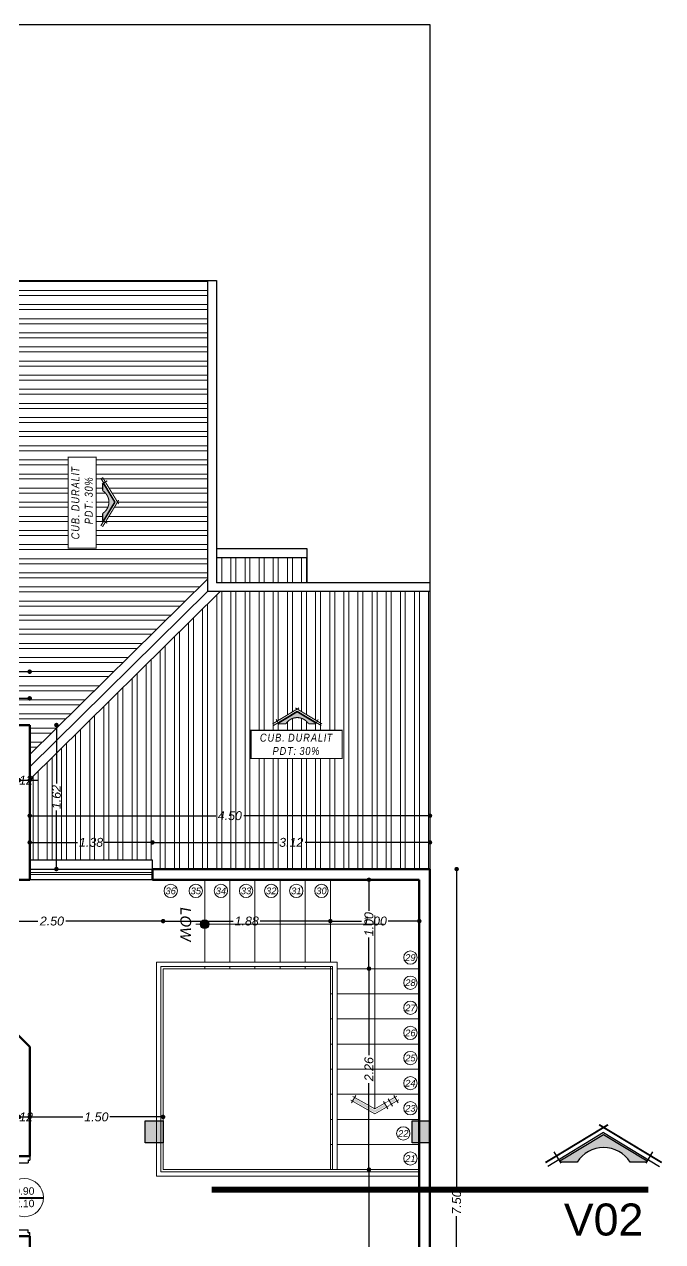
# Model space of a CAD drawing. Header units: metres. Extents: x 539 to 782, y 164 to 633.
# Drawn here: x 704.38 to 711.55, y 229.65 to 243.34 of the extents above; entities that cross this region are included whole.
import ezdxf
from ezdxf.enums import TextEntityAlignment as Align

# ---------------------------------------------------------------- set-up
doc = ezdxf.new("R2010")
doc.units = ezdxf.units.M
doc.header["$PDMODE"] = 35
doc.linetypes.add('ACAD_ISO05W100', pattern=[33, 24, -3, 0, -3, 0, -3])
for name, color, linetype, lineweight in [('01', 1, 'Continuous', 9), ('02', 2, 'Continuous', 20), ('03', 3, 'Continuous', 30), ('Baranda', 54, 'Continuous', 15), ('cota', 1, 'Continuous', 15), ('CUBIERTA', 214, 'Continuous', 20), ('fachada2', 3, 'Continuous', 20), ('gradas', 74, 'Continuous', 15), ('MURO', 4, 'Continuous', 60), ('ventanas', 2, 'Continuous', 25), ('vidrio', 131, 'Continuous', 15)]:
    doc.layers.add(name, color=color, linetype=linetype, lineweight=lineweight)
for name, color, linetype in [('AREAS', 2, 'Continuous'), ('COLUMNAS', 6, 'Continuous'), ('lincorte', 116, 'Continuous'), ('PUERTAS', 16, 'Continuous')]:
    doc.layers.add(name, color=color, linetype=linetype)
doc.styles.add('ARIAL', font='ariali.ttf')
doc.styles.add('ARIAL_REGULAR', font='arial.ttf')
doc.styles.add('texto', font='arial.ttf')
doc.dimstyles.new('C_50', dxfattribs={"dimscale": 0.5, "dimtxt": 0.2, "dimasz": 0.1, "dimexe": 0.1, "dimexo": 0.1, "dimgap": 0.05, "dimtad": 0, "dimzin": 4, "dimdsep": 46, "dimtxsty": 'ARIAL', "dimblk": 'DOT', "dimcen": 0.09, "dimse1": 1, "dimse2": 1, "dimclrd": 1, "dimclre": 1, "dimclrt": 2, "dimadec": 0, "dimazin": 0, "dimtfac": 1, "dimtix": 1, "dimtmove": 2, "dimatfit": 3, "dimfxl": 1, "dimtolj": 1, "dimtzin": 0, "dimarcsym": 0})
pattern_1 = [(90, (0, 0), (-0.15875, 2.775557561562891e-17), []), (90, (-0.05612660075668221, 0.05612660075668222), (-0.15875, 2.775557561562891e-17), [])]

# ---------------------------------------------------------------- blocks, each defined once
blk = doc.blocks.new('A$C56FC5E38')
at = {"ltscale": 0.02}
for p, q in [((1.92192032955063e-07, 0.2146753248795221), (0.4293513045464579, 0.2146753248795221)), ((1.92192032955063e-07, 0.2046753248795312), (0.4293513045464579, 0.2046753248795312))]:
    blk.add_line(p, q, dxfattribs=at)
blk.add_circle((0.2146757483692454, 0.2146753248795221), 0.214675556177165, dxfattribs=at)
at = {"style": 'texto'}
for s, p in [('0.90', (0.2146757483692454, 0.2466278721645949)), ('2.10', (0.2146757483692454, 0.1067104003474242))]:
    blk.add_text(s, height=0.08330573067173781, dxfattribs=at).set_placement(p, align=Align.CENTER)
blk = doc.blocks.new('p 4')
for p, q in [((-0.07820709525242364, 0.8520020993729247), (-0.04839699047039403, 0.8520020994384936)), ((-0.0782070937049184, 0.148514127273728), (-0.07820709525242364, 0.8520020993729247)), ((-0.0483969889228888, 0.1485141273393253), (-0.04839699047039403, 0.8520020994384936)), ((-0.8002819496787197, 0.1641471918080697), (-0.7611992845712052, 0.1641471918877073)), ((-0.8002819496787197, 0.1641471918080697), (-0.8002819496787197, -1.68347469298169e-09)), ((-0.7651075510524379, 0.1524223923531736), (-0.7611992845370992, 0.1524223923531736)), ((-0.7651075510410124, 0.148514125831781), (-0.7651075510524379, 0.1524223923531736)), ((-0.7651075510410124, 0.148514125831781), (-0.7518849610220855, 0.1485141258606291)), ((-0.7611992845370992, 0.1524223923531736), (-0.7611992845712052, 0.1641471918877073)), ((-0.7518849609765539, 0.1250645267915615), (-0.7518849610220855, 0.1485141258606291)), ((-0.7518849609765539, 0.1250645267915615), (-0.7362518949267383, 0.1250645268256676)), ((-0.7362518949267383, 0.1250645268256676), (-0.7362518947220451, 0.0156330645028504)), ((-0.0782070937049184, 0.148514127273728), (-0.0483969889228888, 0.148514127273728)), ((-0.04839698887735722, 0.1250645282702578), (-0.064030054915861, 0.1250645282361518)), ((-0.064030054915861, 0.1250645282361518), (-0.064030054711111, 0.01563306591333458)), ((-0.0351743989039619, 0.1485141273681734), (-0.0483969889228888, 0.1485141273393253)), ((-0.04839698887735722, 0.1250645282702578), (-0.0483969889228888, 0.1485141273393253)), ((-0.03908266543061245, 0.1524223938659759), (-0.03908266545340666, 0.1641471934005097)), ((-3.345235199958552e-10, 0.164147193491516), (-0.03908266545340666, 0.1641471934005097)), ((-0.03517439891533058, 0.1524223938773446), (-0.03908266543061245, 0.1524223938659759)), ((-0.0351743989039619, 0.1485141273681734), (-0.03517439891533058, 0.1524223938773446)), ((-3.345235199958552e-10, 0.164147193491516), (0, 0)), ((-0.7651075507907876, 0.01563306443986789), (-0.7651075507794189, 0.01172479793066827)), ((-0.7651075507907876, 0.01563306443986789), (-0.7362518947220451, 0.0156330645028504)), ((-0.7651075507794189, 0.01172479793066827), (-0.7611992842641371, 0.01172479794206538)), ((-0.7611992842641371, 0.01172479794206538), (-0.7611992842413429, -1.592468379385537e-09)), ((-0.03517439865368033, 0.01563306597628866), (-0.064030054711111, 0.01563306591333458)), ((-0.03908266515765035, 0.01172479945486771), (-0.03908266512348746, -7.963762982399203e-11)), ((-0.03517439864231164, 0.01172479945486771), (-0.03908266515765035, 0.01172479945486771)), ((-1.602984411874786e-11, 0), (-0.03908266512348746, -7.963762982399203e-11)), ((-0.03517439865368033, 0.01563306597628866), (-0.03517439864231164, 0.01172479945486771)), ((-0.800281949360226, -1.68347469298169e-09), (-0.7611992842413429, -1.592468379385537e-09))]:
    blk.add_line(p, q)
blk.add_arc((-0.04723470740123048, 0.1480326945726347), 0.7046504180826546, 92.51920522198698, 179.9608543720924)
blk = doc.blocks.new('_Dot')
at = {"color": 0, "linetype": 'ByBlock', "lineweight": -2}
blk.add_line((-0.5, 0), (-1, 0), dxfattribs=at)
at = {"color": 0, "linetype": 'ByBlock', "const_width": 0.5}
blk.add_lwpolyline([(-0.25, 0, 1), (0.25, 0, 1)], format="xyb", close=True, dxfattribs=at)
blk = doc.blocks.new('*D305')
at = {"layer": 'cota', "color": 1, "lineweight": -2, "transparency": 16777216}
for p, q in [((704.2671683065724, 234.8407509537874), (704.2171683065724, 234.8407509537874)), ((704.3171683065724, 234.8407509537874), (704.4371683065725, 234.8407509537874)), ((704.4871683065725, 234.8407509537874), (704.5371683065725, 234.8407509537874))]:
    blk.add_line(p, q, dxfattribs=at)
at = {"layer": 'Defpoints', "color": 0, "transparency": 16777216}
for p in [(704.3171683065724, 234.8407509537874), (704.4371683065725, 234.8407509537875), (704.4371683065725, 234.8407509537874)]:
    blk.add_point(p, dxfattribs=at)
at = {"layer": 'cota', "color": 1, "lineweight": -2, "transparency": 16777216, "xscale": 0.05, "yscale": 0.05, "zscale": 0.05}
blk.add_blockref('_Dot', (704.3171683065724, 234.8407509537874), dxfattribs=at)
at = {"layer": 'cota', "color": 1, "lineweight": -2, "transparency": 16777216, "xscale": 0.05, "yscale": 0.05, "zscale": 0.05, "rotation": 180}
blk.add_blockref('_Dot', (704.4371683065725, 234.8407509537874), dxfattribs=at)
at = {"layer": 'cota', "color": 2, "transparency": 16777216, "insert": (704.3771683065725, 234.8407509537874), "char_height": 0.1, "attachment_point": 5, "style": 'ARIAL'}
blk.add_mtext('\\A1;.12', dxfattribs=at)
blk = doc.blocks.new('*D308')
at = {"layer": 'cota', "color": 1, "lineweight": -2, "transparency": 16777216}
for p, q in [((703.4871683065726, 233.2558981400451), (704.5296648959314, 233.2558981400451)), ((705.8871683065727, 233.2558981400451), (704.8446717172138, 233.2558981400451))]:
    blk.add_line(p, q, dxfattribs=at)
at = {"layer": 'Defpoints', "color": 0, "transparency": 16777216}
for p in [(703.4371683065726, 233.2558981400451), (705.9371683065726, 233.2558981400452), (705.9371683065726, 233.2558981400451)]:
    blk.add_point(p, dxfattribs=at)
at = {"layer": 'cota', "color": 1, "lineweight": -2, "transparency": 16777216, "xscale": 0.05, "yscale": 0.05, "zscale": 0.05, "rotation": 180}
blk.add_blockref('_Dot', (703.4371683065726, 233.2558981400451), dxfattribs=at)
at = {"layer": 'cota', "color": 1, "lineweight": -2, "transparency": 16777216, "xscale": 0.05, "yscale": 0.05, "zscale": 0.05}
blk.add_blockref('_Dot', (705.9371683065726, 233.2558981400451), dxfattribs=at)
at = {"layer": 'cota', "color": 2, "transparency": 16777216, "insert": (704.6871683065726, 233.2558981400451), "char_height": 0.1, "attachment_point": 5, "style": 'ARIAL'}
blk.add_mtext('\\A1;2.50', dxfattribs=at)
blk = doc.blocks.new('*D309')
at = {"layer": 'cota', "color": 1, "lineweight": -2, "transparency": 16777216}
for p, q in [((705.9871683065726, 233.2558981400451), (706.7259745821525, 233.2558981400451)), ((707.7671683065727, 233.2558981400451), (707.0283620309929, 233.2558981400451))]:
    blk.add_line(p, q, dxfattribs=at)
at = {"layer": 'Defpoints', "color": 0, "transparency": 16777216}
for p in [(705.9371683065726, 233.2558981400452), (707.8171683065726, 233.2558981400451), (707.8171683065726, 233.2558981400451)]:
    blk.add_point(p, dxfattribs=at)
at = {"layer": 'cota', "color": 1, "lineweight": -2, "transparency": 16777216, "xscale": 0.05, "yscale": 0.05, "zscale": 0.05, "rotation": 180}
blk.add_blockref('_Dot', (705.9371683065726, 233.2558981400451), dxfattribs=at)
at = {"layer": 'cota', "color": 1, "lineweight": -2, "transparency": 16777216, "xscale": 0.05, "yscale": 0.05, "zscale": 0.05}
blk.add_blockref('_Dot', (707.8171683065726, 233.2558981400451), dxfattribs=at)
at = {"layer": 'cota', "color": 2, "transparency": 16777216, "insert": (706.8771683065727, 233.2558981400451), "char_height": 0.1, "attachment_point": 5, "style": 'ARIAL'}
blk.add_mtext('\\A1;1.88', dxfattribs=at)
blk = doc.blocks.new('*D310')
at = {"layer": 'cota', "color": 1, "lineweight": -2, "transparency": 16777216}
for p, q in [((707.8671683065726, 233.2558981400451), (708.1659063693285, 233.2558981400451)), ((708.7671683065727, 233.2558981400451), (708.4684302438168, 233.2558981400451))]:
    blk.add_line(p, q, dxfattribs=at)
at = {"layer": 'Defpoints', "color": 0, "transparency": 16777216}
for p in [(707.8171683065726, 233.2558981400451), (708.8171683065726, 233.2558981400451), (708.8171683065726, 233.2558981400451)]:
    blk.add_point(p, dxfattribs=at)
at = {"layer": 'cota', "color": 1, "lineweight": -2, "transparency": 16777216, "xscale": 0.05, "yscale": 0.05, "zscale": 0.05, "rotation": 180}
blk.add_blockref('_Dot', (707.8171683065726, 233.2558981400451), dxfattribs=at)
at = {"layer": 'cota', "color": 1, "lineweight": -2, "transparency": 16777216, "xscale": 0.05, "yscale": 0.05, "zscale": 0.05}
blk.add_blockref('_Dot', (708.8171683065726, 233.2558981400451), dxfattribs=at)
at = {"layer": 'cota', "color": 2, "transparency": 16777216, "insert": (708.3171683065726, 233.2558981400451), "char_height": 0.1, "attachment_point": 5, "style": 'ARIAL'}
blk.add_mtext('\\A1;1.00', dxfattribs=at)
blk = doc.blocks.new('*D312')
at = {"layer": 'cota', "color": 1, "lineweight": -2, "transparency": 16777216}
for p, q in [((704.2671683065724, 231.0533726471593), (704.2171683065724, 231.0533726471593)), ((704.3171683065724, 231.0533726471593), (704.4371683065725, 231.0533726471593)), ((704.4871683065725, 231.0533726471593), (704.5371683065725, 231.0533726471593))]:
    blk.add_line(p, q, dxfattribs=at)
at = {"layer": 'Defpoints', "color": 0, "transparency": 16777216}
for p in [(704.3171683065724, 231.3407509537875), (704.4371683065725, 231.0533726471593), (704.4371683065725, 231.0533726471593)]:
    blk.add_point(p, dxfattribs=at)
at = {"layer": 'cota', "color": 1, "lineweight": -2, "transparency": 16777216, "xscale": 0.05, "yscale": 0.05, "zscale": 0.05}
blk.add_blockref('_Dot', (704.3171683065724, 231.0533726471593), dxfattribs=at)
at = {"layer": 'cota', "color": 1, "lineweight": -2, "transparency": 16777216, "xscale": 0.05, "yscale": 0.05, "zscale": 0.05, "rotation": 180}
blk.add_blockref('_Dot', (704.4371683065725, 231.0533726471593), dxfattribs=at)
at = {"layer": 'cota', "color": 2, "transparency": 16777216, "insert": (704.3771683065725, 231.0533726471593), "char_height": 0.1, "attachment_point": 5, "style": 'ARIAL'}
blk.add_mtext('\\A1;.12', dxfattribs=at)
blk = doc.blocks.new('*D313')
at = {"layer": 'cota', "color": 1, "lineweight": -2, "transparency": 16777216}
for p, q in [((704.4871683065725, 231.0533726471593), (705.0359063693285, 231.0533726471593)), ((705.8871683065727, 231.0533726471593), (705.3384302438168, 231.0533726471593))]:
    blk.add_line(p, q, dxfattribs=at)
at = {"layer": 'Defpoints', "color": 0, "transparency": 16777216}
for p in [(704.4371683065725, 231.0533726471593), (705.9371683065726, 231.0608726471594), (705.9371683065726, 231.0533726471593)]:
    blk.add_point(p, dxfattribs=at)
at = {"layer": 'cota', "color": 1, "lineweight": -2, "transparency": 16777216, "xscale": 0.05, "yscale": 0.05, "zscale": 0.05, "rotation": 180}
blk.add_blockref('_Dot', (704.4371683065725, 231.0533726471593), dxfattribs=at)
at = {"layer": 'cota', "color": 1, "lineweight": -2, "transparency": 16777216, "xscale": 0.05, "yscale": 0.05, "zscale": 0.05}
blk.add_blockref('_Dot', (705.9371683065726, 231.0533726471593), dxfattribs=at)
at = {"layer": 'cota', "color": 2, "transparency": 16777216, "insert": (705.1871683065726, 231.0533726471593), "char_height": 0.1, "attachment_point": 5, "style": 'ARIAL'}
blk.add_mtext('\\A1;1.50', dxfattribs=at)
blk = doc.blocks.new('*D324')
at = {"layer": 'cota', "color": 1, "lineweight": -2, "transparency": 16777216}
for p, q in [((708.251310103489, 230.4107509537875), (708.251310103489, 228.6191752375529)), ((708.251310103489, 226.5107509537875), (708.251310103489, 228.3023266700222))]:
    blk.add_line(p, q, dxfattribs=at)
at = {"layer": 'Defpoints', "color": 0, "transparency": 16777216}
for p in [(707.9371683065726, 230.4607509537875), (708.251310103489, 230.4607509537875), (707.9371683065726, 226.4607509537875)]:
    blk.add_point(p, dxfattribs=at)
at = {"layer": 'cota', "color": 1, "lineweight": -2, "transparency": 16777216, "xscale": 0.05, "yscale": 0.05, "zscale": 0.05}
for p, rotation in [((708.251310103489, 230.4607509537875), 90), ((708.251310103489, 226.4607509537875), 270)]:
    blk.add_blockref('_Dot', p, dxfattribs=dict(at, rotation=rotation))
at = {"layer": 'cota', "color": 2, "transparency": 16777216, "insert": (708.251310103489, 228.4607509537876), "char_height": 0.1, "attachment_point": 5, "rotation": 90, "style": 'ARIAL'}
blk.add_mtext('\\A1;4.00', dxfattribs=at)
blk = doc.blocks.new('*D325')
at = {"layer": 'cota', "color": 1, "lineweight": -2, "transparency": 16777216}
for p, q in [((708.251310103489, 232.6707509537875), (708.251310103489, 231.7484248964887)), ((708.251310103489, 230.5107509537875), (708.251310103489, 231.4330770110863))]:
    blk.add_line(p, q, dxfattribs=at)
at = {"layer": 'Defpoints', "color": 0, "transparency": 16777216}
for p in [(708.251310103489, 232.7207509537875), (708.251310103489, 232.7207509537875), (707.9371683065726, 230.4607509537875)]:
    blk.add_point(p, dxfattribs=at)
at = {"layer": 'cota', "color": 1, "lineweight": -2, "transparency": 16777216, "xscale": 0.05, "yscale": 0.05, "zscale": 0.05}
for p, rotation in [((708.251310103489, 232.7207509537875), 90), ((708.251310103489, 230.4607509537875), 270)]:
    blk.add_blockref('_Dot', p, dxfattribs=dict(at, rotation=rotation))
at = {"layer": 'cota', "color": 2, "transparency": 16777216, "insert": (708.251310103489, 231.5907509537876), "char_height": 0.1, "attachment_point": 5, "rotation": 90, "style": 'ARIAL'}
blk.add_mtext('\\A1;2.26', dxfattribs=at)
blk = doc.blocks.new('*D326')
at = {"layer": 'cota', "color": 1, "lineweight": -2, "transparency": 16777216}
for p, q in [((708.251310103489, 233.6707509537875), (708.251310103489, 233.3720128910317)), ((708.251310103489, 232.7707509537875), (708.251310103489, 233.0694890165433))]:
    blk.add_line(p, q, dxfattribs=at)
at = {"layer": 'Defpoints', "color": 0, "transparency": 16777216}
for p in [(708.2513101034889, 233.7207509537875), (708.251310103489, 233.7207509537875), (708.251310103489, 232.7207509537875)]:
    blk.add_point(p, dxfattribs=at)
at = {"layer": 'cota', "color": 1, "lineweight": -2, "transparency": 16777216, "xscale": 0.05, "yscale": 0.05, "zscale": 0.05}
for p, rotation in [((708.251310103489, 233.7207509537875), 90), ((708.251310103489, 232.7207509537875), 270)]:
    blk.add_blockref('_Dot', p, dxfattribs=dict(at, rotation=rotation))
at = {"layer": 'cota', "color": 2, "transparency": 16777216, "insert": (708.251310103489, 233.2207509537876), "char_height": 0.1, "attachment_point": 5, "rotation": 90, "style": 'ARIAL'}
blk.add_mtext('\\A1;1.00', dxfattribs=at)
blk = doc.blocks.new('SFD')
at = {"ltscale": 0.0025}
h = blk.add_hatch(color=256, dxfattribs=at)
h.paths.add_polyline_path([(1221.379424865763, -310.1955671385583), (1221.40100208981, -310.2059424785595), (1221.454452025424, -310.0947845564173), (1221.70917165481, -310.0755445833416), (1221.707368350801, -310.0516704891729), (1221.43886500672, -310.0719516003043)])
h.paths.add_polyline_path([(1221.322177292136, -310.3146228728449), (1221.343754516183, -310.3249982128461), (1221.364505196186, -310.2818437647518), (1221.342927972138, -310.2714684247507)])
for p, q in [((1221.431071497368, -310.0605351222475), (1221.353073243738, -310.2227453046286)), ((1221.431071497368, -310.0605351222475), (1221.742277840049, -310.0370284860742)), ((1221.71660044187, -310.0149576959153), (1221.723813657909, -310.1104540725895)), ((1221.341871359692, -310.1907927405801), (1221.428180255881, -310.2322941005848)), ((1221.462245534777, -310.1062010344738), (1221.396227691832, -310.2434959846307)), ((1221.462245534777, -310.1062010344738), (1221.745884448068, -310.0847766744113)), ((1221.284623786065, -310.3098484748667), (1221.370932682253, -310.3513498348713)), ((1221.347702370117, -310.2339149186793), (1221.295825670111, -310.341801038915)), ((1221.315749806068, -310.2451168027251), (1221.402058702257, -310.2866181627305)), ((1221.390856818211, -310.2546655986819), (1221.338980118205, -310.3625517189174))]:
    blk.add_line(p, q, dxfattribs=at)
blk = doc.blocks.new('*D790')
at = {"layer": 'cota', "color": 1, "lineweight": -2, "transparency": 16777216}
for p, q in [((709.2371683065726, 233.7907509537875), (709.2371683065726, 230.243888743692)), ((709.2371683065726, 226.3907509537876), (709.2371683065726, 229.937613163883))]:
    blk.add_line(p, q, dxfattribs=at)
at = {"layer": 'Defpoints', "color": 0, "transparency": 16777216}
for p in [(708.9371683065727, 233.8407509537875), (709.2371683065726, 233.8407509537875), (708.9371683065726, 226.3407509537876)]:
    blk.add_point(p, dxfattribs=at)
at = {"layer": 'cota', "color": 1, "lineweight": -2, "transparency": 16777216, "xscale": 0.05, "yscale": 0.05, "zscale": 0.05}
for p, rotation in [((709.2371683065726, 233.8407509537875), 90), ((709.2371683065726, 226.3407509537876), 270)]:
    blk.add_blockref('_Dot', p, dxfattribs=dict(at, rotation=rotation))
at = {"layer": 'cota', "color": 2, "transparency": 16777216, "insert": (709.2371683065726, 230.0907509537876), "char_height": 0.1, "attachment_point": 5, "rotation": 90, "style": 'ARIAL'}
blk.add_mtext('\\A1;7.50', dxfattribs=at)
blk = doc.blocks.new('*D793')
at = {"layer": 'cota', "color": 1, "lineweight": -2, "transparency": 16777216}
for p, q in [((702.9871683065726, 235.7607509537875), (703.5359063693285, 235.7607509537875)), ((704.3871683065727, 235.7607509537875), (703.8384302438168, 235.7607509537875))]:
    blk.add_line(p, q, dxfattribs=at)
at = {"layer": 'Defpoints', "color": 0, "transparency": 16777216}
for p in [(704.4371683065726, 235.7607509537875), (702.9371683065726, 235.4607509537874), (704.4371683065726, 235.4607509537875)]:
    blk.add_point(p, dxfattribs=at)
at = {"layer": 'cota', "color": 1, "lineweight": -2, "transparency": 16777216, "xscale": 0.05, "yscale": 0.05, "zscale": 0.05, "rotation": 180}
blk.add_blockref('_Dot', (702.9371683065726, 235.7607509537875), dxfattribs=at)
at = {"layer": 'cota', "color": 1, "lineweight": -2, "transparency": 16777216, "xscale": 0.05, "yscale": 0.05, "zscale": 0.05}
blk.add_blockref('_Dot', (704.4371683065726, 235.7607509537875), dxfattribs=at)
at = {"layer": 'cota', "color": 2, "transparency": 16777216, "insert": (703.6871683065726, 235.7607509537875), "char_height": 0.1, "attachment_point": 5, "style": 'ARIAL'}
blk.add_mtext('\\A1;1.50', dxfattribs=at)
blk = doc.blocks.new('*D794')
at = {"layer": 'cota', "color": 1, "lineweight": -2, "transparency": 16777216}
for p, q in [((699.9871683065727, 236.0607509537875), (702.0287440228072, 236.0607509537875)), ((704.3871683065727, 236.0607509537875), (702.345592590338, 236.0607509537875))]:
    blk.add_line(p, q, dxfattribs=at)
at = {"layer": 'Defpoints', "color": 0, "transparency": 16777216}
for p in [(704.4371683065726, 236.0607509537875), (699.9371683065727, 235.4607509537875), (704.4371683065726, 235.4607509537875)]:
    blk.add_point(p, dxfattribs=at)
at = {"layer": 'cota', "color": 1, "lineweight": -2, "transparency": 16777216, "xscale": 0.05, "yscale": 0.05, "zscale": 0.05, "rotation": 180}
blk.add_blockref('_Dot', (699.9371683065727, 236.0607509537875), dxfattribs=at)
at = {"layer": 'cota', "color": 1, "lineweight": -2, "transparency": 16777216, "xscale": 0.05, "yscale": 0.05, "zscale": 0.05}
blk.add_blockref('_Dot', (704.4371683065726, 236.0607509537875), dxfattribs=at)
at = {"layer": 'cota', "color": 2, "transparency": 16777216, "insert": (702.1871683065726, 236.0607509537875), "char_height": 0.1, "attachment_point": 5, "style": 'ARIAL'}
blk.add_mtext('\\A1;4.50', dxfattribs=at)
blk = doc.blocks.new('*D795')
at = {"layer": 'cota', "color": 1, "lineweight": -2, "transparency": 16777216}
for p, q in [((705.8671683065728, 234.1407509537875), (707.2196307895196, 234.1407509537875)), ((708.8871683065728, 234.1407509537875), (707.534705823626, 234.1407509537875))]:
    blk.add_line(p, q, dxfattribs=at)
at = {"layer": 'Defpoints', "color": 0, "transparency": 16777216}
for p in [(705.8171683065729, 234.1407509537875), (705.8171683065729, 233.8407509537875), (708.9371683065727, 233.8407509537875)]:
    blk.add_point(p, dxfattribs=at)
at = {"layer": 'cota', "color": 1, "lineweight": -2, "transparency": 16777216, "xscale": 0.05, "yscale": 0.05, "zscale": 0.05, "rotation": 180}
blk.add_blockref('_Dot', (705.8171683065729, 234.1407509537875), dxfattribs=at)
at = {"layer": 'cota', "color": 1, "lineweight": -2, "transparency": 16777216, "xscale": 0.05, "yscale": 0.05, "zscale": 0.05}
blk.add_blockref('_Dot', (708.9371683065727, 234.1407509537875), dxfattribs=at)
at = {"layer": 'cota', "color": 2, "transparency": 16777216, "insert": (707.3771683065728, 234.1407509537875), "char_height": 0.1, "attachment_point": 5, "style": 'ARIAL'}
blk.add_mtext('\\A1;3.12', dxfattribs=at)
blk = doc.blocks.new('*D796')
at = {"layer": 'cota', "color": 1, "lineweight": -2, "transparency": 16777216}
for p, q in [((704.4871683065726, 234.1407509537875), (704.9759745821525, 234.1407509537875)), ((705.7671683065729, 234.1407509537875), (705.2783620309929, 234.1407509537875))]:
    blk.add_line(p, q, dxfattribs=at)
at = {"layer": 'Defpoints', "color": 0, "transparency": 16777216}
for p in [(704.4371683065726, 234.1407509537875), (704.4371683065726, 233.8407509537875), (705.8171683065729, 233.8407509537875)]:
    blk.add_point(p, dxfattribs=at)
at = {"layer": 'cota', "color": 1, "lineweight": -2, "transparency": 16777216, "xscale": 0.05, "yscale": 0.05, "zscale": 0.05, "rotation": 180}
blk.add_blockref('_Dot', (704.4371683065726, 234.1407509537875), dxfattribs=at)
at = {"layer": 'cota', "color": 1, "lineweight": -2, "transparency": 16777216, "xscale": 0.05, "yscale": 0.05, "zscale": 0.05}
blk.add_blockref('_Dot', (705.8171683065729, 234.1407509537875), dxfattribs=at)
at = {"layer": 'cota', "color": 2, "transparency": 16777216, "insert": (705.1271683065727, 234.1407509537875), "char_height": 0.1, "attachment_point": 5, "style": 'ARIAL'}
blk.add_mtext('\\A1;1.38', dxfattribs=at)
blk = doc.blocks.new('*D797')
at = {"layer": 'cota', "color": 1, "lineweight": -2, "transparency": 16777216}
for p, q in [((704.4871683065726, 234.4407509537875), (706.5287440228072, 234.4407509537875)), ((708.8871683065728, 234.4407509537875), (706.845592590338, 234.4407509537875))]:
    blk.add_line(p, q, dxfattribs=at)
at = {"layer": 'Defpoints', "color": 0, "transparency": 16777216}
for p in [(704.4371683065726, 234.4407509537875), (704.4371683065726, 233.8407509537875), (708.9371683065727, 233.8407509537875)]:
    blk.add_point(p, dxfattribs=at)
at = {"layer": 'cota', "color": 1, "lineweight": -2, "transparency": 16777216, "xscale": 0.05, "yscale": 0.05, "zscale": 0.05, "rotation": 180}
blk.add_blockref('_Dot', (704.4371683065726, 234.4407509537875), dxfattribs=at)
at = {"layer": 'cota', "color": 1, "lineweight": -2, "transparency": 16777216, "xscale": 0.05, "yscale": 0.05, "zscale": 0.05}
blk.add_blockref('_Dot', (708.9371683065727, 234.4407509537875), dxfattribs=at)
at = {"layer": 'cota', "color": 2, "transparency": 16777216, "insert": (706.6871683065726, 234.4407509537875), "char_height": 0.1, "attachment_point": 5, "style": 'ARIAL'}
blk.add_mtext('\\A1;4.50', dxfattribs=at)
blk = doc.blocks.new('*D798')
at = {"layer": 'cota', "color": 1, "lineweight": -2, "transparency": 16777216}
for p, q in [((704.7371683065726, 235.4107509537874), (704.7371683065726, 234.8017741461476)), ((704.7371683065726, 233.8907509537875), (704.7371683065726, 234.4997277614273))]:
    blk.add_line(p, q, dxfattribs=at)
at = {"layer": 'Defpoints', "color": 0, "transparency": 16777216}
for p in [(704.4371683065726, 235.4607509537875), (704.7371683065726, 235.4607509537875), (704.4371683065726, 233.8407509537875)]:
    blk.add_point(p, dxfattribs=at)
at = {"layer": 'cota', "color": 1, "lineweight": -2, "transparency": 16777216, "xscale": 0.05, "yscale": 0.05, "zscale": 0.05}
for p, rotation in [((704.7371683065726, 235.4607509537875), 90), ((704.7371683065726, 233.8407509537875), 270)]:
    blk.add_blockref('_Dot', p, dxfattribs=dict(at, rotation=rotation))
at = {"layer": 'cota', "color": 2, "transparency": 16777216, "insert": (704.7371683065726, 234.6507509537876), "char_height": 0.1, "attachment_point": 5, "rotation": 90, "style": 'ARIAL'}
blk.add_mtext('\\A1;1.62', dxfattribs=at)

msp = doc.modelspace()

# ---------------------------------------------------------------- hatches: boundary and pattern name
at = {"layer": '02'}
h = msp.add_hatch(color=256, dxfattribs=at)
h.dxf.hatch_style = 1
edge = h.paths.add_edge_path()
edge.add_arc((705.1764534688799, 237.9682801949619), 0.1511999999997897, 302.54687965858875, 359.9999999992892, ccw=False)
edge.add_line((705.2577974805249, 237.8408259217128), (705.2577740838797, 237.7631202883268))
edge.add_line((705.2577740838797, 237.7631202883268), (705.2644955042059, 237.7590513671533))
edge.add_line((705.2644955042059, 237.7590513671533), (705.3909834747682, 237.96828019496))
edge.add_line((705.3909834747682, 237.96828019496), (705.2644932844429, 238.1775126945659))
edge.add_line((705.2644932844429, 238.1775126945659), (705.2578976540921, 238.173525347763))
edge.add_line((705.2578976540921, 238.173525347763), (705.2578742170239, 238.0956854608295))
edge.add_arc((705.1764534688795, 237.9682801949584), 0.1512000000002599, 6.139089236967266e-10, 57.418617592019814, ccw=False)
h = msp.add_hatch(color=256, dxfattribs=at)
h.dxf.hatch_style = 1
edge = h.paths.add_edge_path()
edge.add_arc((707.444697547747, 235.3931993122594), 0.1511999999998181, 90.00000000068928, 147.4531203413905)
edge.add_line((707.317243274498, 235.4745433239044), (707.239537641112, 235.4745199272591))
edge.add_line((707.239537641112, 235.4745199272591), (707.2354687199384, 235.4812413475854))
edge.add_line((707.2354687199384, 235.4812413475854), (707.4446975477451, 235.6077293181476))
edge.add_line((707.4446975477451, 235.6077293181476), (707.6539300473511, 235.4812391278224))
edge.add_line((707.6539300473511, 235.4812391278224), (707.6499427005481, 235.4746434974715))
edge.add_line((707.6499427005481, 235.4746434974715), (707.5721028136146, 235.4746200604033))
edge.add_arc((707.4446975477435, 235.3931993122589), 0.1512000000002512, 32.58138240799506, 89.99999999939688)
h = msp.add_hatch(color=256, dxfattribs=at)
h.dxf.hatch_style = 1
edge = h.paths.add_edge_path()
edge.add_arc((706.4046683065725, 233.2207509537875), 0.05, 0, 360)
at = {"layer": 'COLUMNAS'}
h = msp.add_hatch(color=256, dxfattribs=at)
h.dxf.hatch_style = 1
h.paths.add_polyline_path([(705.9371683065727, 231.0107509537885), (705.9371683065727, 230.7607509537885), (705.7371683065728, 230.7607509537885), (705.7371683065728, 231.0107509537885)])
h = msp.add_hatch(color=256, dxfattribs=at)
h.dxf.hatch_style = 1
h.paths.add_polyline_path([(708.9371683065727, 231.0107509537876), (708.9371683065727, 230.7607509537876), (708.7371683065727, 230.7607509537876), (708.7371683065727, 231.0107509537876)])
at = {"layer": 'CUBIERTA'}
h = msp.add_hatch(dxfattribs=at)
h.set_pattern_fill('STEEL,_O', color=256, scale=0.05, angle=135)
h.set_pattern_definition([(180, (0, 0), (-2.775557561562891e-17, -0.15875), []), (180, (-0.05612660075668222, -0.05612660075668221), (-2.775557561562891e-17, -0.15875), [])])
h.paths.add_polyline_path([(702.070331502737, 238.4724969373558), (702.3852516783584, 238.4724969373558), (702.3852516783585, 237.4490049702191), (702.0703315027372, 237.4490049702191)], flags=16)
h.paths.add_polyline_path([(701.9266835175517, 237.9679442163028, -0.2565049142118855), (701.9964623961213, 238.0956854608295), (701.9964389590531, 238.173525347763), (701.9898433287022, 238.1775126945659), (701.863353138377, 237.9682801949601), (701.9898411089391, 237.7590513671533), (701.9965625292656, 237.7631202883269), (701.9965391326202, 237.8408259217128, -0.2554814757042727)], flags=16)
h.paths.add_polyline_path([(701.9661877464529, 238.1935434484753), (701.9844476629041, 238.1825045309478), (701.8549396893226, 237.96828019496), (701.9844476629041, 237.7540558589721), (701.9663167461775, 237.7430949274158), (701.830001725471, 237.9682726863062)], flags=16)
h.paths.add_polyline_path([(706.4371683065725, 240.4607509537875), (703.7271683065726, 240.4607509537875), (703.7271683065725, 235.4607509537875), (704.4371683065727, 235.4607509537875), (704.4371683065725, 235.1302915550844), (706.4371683065726, 237.1011456276106)])
h.paths.add_polyline_path([(704.8690849347869, 238.4724969373558), (705.184005110408, 238.4724969373558), (705.184005110408, 237.4490049702191), (704.8690849347868, 237.4490049702191)], flags=16)
h.paths.add_polyline_path([(705.2577974805249, 237.8408259217129), (705.2577740838798, 237.7631202883269), (705.2644955042059, 237.7590513671532), (705.3909834747681, 237.9682801949598), (705.2644932844429, 238.1775126945659), (705.2578976540921, 238.1735253477631), (705.2578742170239, 238.0956854608295, -0.2559129274228076), (705.3276534688797, 237.96828019496, -0.2560733397625987)], flags=16)
h.paths.add_polyline_path([(705.2698889502409, 238.1825045309479), (705.2881488666919, 238.1935434484754), (705.4243348876739, 237.9682726863062), (705.2880198669677, 237.7430949274158), (705.2698889502409, 237.754055858972), (705.3993969238226, 237.9682801949598)], flags=16)
h.paths.add_polyline_path([(702.3710592152182, 238.4118594908048), (702.3710592152182, 237.5120368414187), (702.0796744948908, 237.5120368414187), (702.0796744948908, 238.4118594908048)], flags=8)
h.paths.add_polyline_path([(705.1746621182544, 238.4118594908048), (705.1746621182544, 237.5120368414187), (704.883277397927, 237.5120368414187), (704.883277397927, 238.4118594908048)], flags=8)
h.paths.add_polyline_path([(702.9371683065726, 235.5607509537874), (702.9371683065726, 235.4607509537874), (703.5271683065724, 235.4607509537875), (703.5271683065725, 240.4607509537875), (700.8171683065725, 240.4607509537874), (700.8171683065726, 235.4607509537875), (701.3171683065726, 235.4607509537875), (701.3171683065726, 235.5907509537875), (701.5171683065727, 235.5907509537875), (701.5171683065727, 235.4607509537875), (701.9371683065726, 235.4607509537875), (701.9371683065724, 235.5607509537874)])
h = msp.add_hatch(dxfattribs=at)
h.set_pattern_fill('STEEL,_O', color=256, scale=0.05, angle=45)
h.set_pattern_definition(pattern_1)
h.paths.add_polyline_path([(707.5571683065723, 237.0607509537863), (707.5571683065724, 237.3407509537875), (706.5371683065725, 237.3407509537875), (706.5371683065724, 237.0607509537855)])
h = msp.add_hatch(dxfattribs=at)
h.set_pattern_fill('STEEL,_O', color=256, scale=0.05, angle=45)
h.set_pattern_definition(pattern_1)
h.paths.add_polyline_path([(706.925422323004, 235.0858307781664), (706.9254223230041, 235.4007509537875), (707.9489142901409, 235.4007509537874), (707.9489142901408, 235.0858307781662)], flags=16)
h.paths.add_polyline_path([(707.4443531721403, 235.5443989200809, -0.2565197116281754), (707.5721028136146, 235.4746200604033), (707.6499427005482, 235.4746434974716), (707.653930047351, 235.4812391278223), (707.4446975477451, 235.6077293181477), (707.2354687199384, 235.4812413475854), (707.2395376411117, 235.4745199272591), (707.317243274498, 235.4745433239044, -0.255466685667997)], flags=16)
h.paths.add_polyline_path([(707.4446975477452, 235.6161427672021), (707.2304732117572, 235.4866347936205), (707.2195122802009, 235.5047657103472), (707.4446900390914, 235.6410807310535), (707.6699608012606, 235.5048947100715), (707.6589218837332, 235.4866347936204)], flags=16)
h.paths.add_polyline_path([(707.0156539818796, 235.4232509537875), (707.8586826312657, 235.4232509537876), (707.8586826312657, 235.1318662334602), (707.0156539818796, 235.1318662334601)], flags=24)
h.paths.add_polyline_path([(704.4371683065725, 233.9407509537874), (705.8171683065729, 233.9407509537874), (705.8171683065729, 233.8407509537875), (708.9371683065726, 233.8407509537875), (708.9371683065726, 236.9607509537874), (706.579639203612, 236.9607509537874), (704.4371683065727, 234.8495022074377)])
at = {"layer": 'lincorte'}
h = msp.add_hatch(color=256, dxfattribs=at)
h.dxf.hatch_style = 1
edge = h.paths.add_edge_path()
edge.add_arc((710.8890185587005, 230.3545381948036), 0.3543749999996919, 90.00000000064334, 147.4531203413385)
edge.add_line((710.5902976057732, 230.545188222097), (710.408175027525, 230.5451333862097))
edge.add_line((710.408175027525, 230.5451333862097), (710.3986384935247, 230.5608867150993))
edge.add_line((710.3986384935247, 230.5608867150993), (710.8890185586965, 230.8573428961047))
edge.add_line((710.8890185586965, 230.8573428961047), (711.3794072296478, 230.5608815125298))
edge.add_line((711.3794072296478, 230.5608815125298), (711.3700618855785, 230.5454230038948))
edge.add_line((711.3700618855785, 230.5454230038948), (711.1876246505781, 230.5453680732663))
edge.add_arc((710.8890185586928, 230.3545381948028), 0.3543750000005899, 32.58138240799853, 89.99999999939342)

# ---------------------------------------------------------------- linework, layer by layer
at = {"layer": '02'}
for p, q in [((705.3993969238227, 237.96828019496), (705.2374928000871, 238.2360923029077)), ((705.2529262512653, 238.172249838078), (705.3075480573268, 238.2052711070378)), ((705.3993969238227, 237.96828019496), (705.2374928000871, 237.7004680870122)), ((705.2529262512653, 237.7643105518419), (705.3075480573268, 237.7312892828822)), ((707.4446975477451, 235.6161427672021), (707.1768854397974, 235.4542386434667)), ((707.4446975477451, 235.6161427672021), (707.7125096556929, 235.4542386434666)), ((707.2407279046271, 235.4696720946448), (707.2077066356674, 235.5242939007064)), ((707.6486671908632, 235.4696720946448), (707.6816884598229, 235.5242939007063)), ((708.3171683065726, 231.142856703482), (708.3171683065726, 233.316875431523)), ((708.4132927843082, 233.2207509537874), (706.3046683065726, 233.2207509537875))]:
    msp.add_line(p, q, dxfattribs=at)
at = {"layer": '02', "const_width": 0.012}
for points in [[(705.4372365936566, 237.9469314567218), (705.255752716538, 238.2471312204353)], [(705.2555848222486, 237.6895157206528), (705.4372494427184, 237.9896061427874)], [(707.1659330734379, 235.4723306656282), (707.4660234955725, 235.6539952860979)], [(707.4233488095069, 235.6539824370361), (707.7235485732205, 235.4724985599175)]]:
    msp.add_lwpolyline(points, dxfattribs=at)
for points in [[(705.3276534688797, 237.96828019496, -0.2560733397626988), (705.2577974805249, 237.8408259217128), (705.2577740838797, 237.7631202883268), (705.2644955042059, 237.7590513671533), (705.3909834747682, 237.96828019496), (705.2644932844429, 238.1775126945659), (705.2578976540921, 238.173525347763), (705.2578742170239, 238.0956854608295, -0.2559129274228076)], [(707.4446975477451, 235.5443993122592, 0.2560733397626988), (707.317243274498, 235.4745433239044), (707.239537641112, 235.4745199272591), (707.2354687199384, 235.4812413475854), (707.4446975477451, 235.6077293181476), (707.6539300473511, 235.4812391278224), (707.6499427005481, 235.4746434974715), (707.5721028136146, 235.4746200604033, 0.2559129274228076)]]:
    msp.add_lwpolyline(points, format="xyb", close=True, dxfattribs=at)
at = {"layer": '02'}
for centre, radius in [((706.0221683065726, 233.5957509537876), 0.07500000000000001), ((706.3046683065726, 233.5957509537876), 0.07500000000000001), ((706.5871683065726, 233.5957509537876), 0.07500000000000001), ((706.8696683065726, 233.5957509537876), 0.07500000000000001), ((707.1521683065727, 233.5957509537876), 0.07500000000000001), ((707.4346683065727, 233.5957509537876), 0.07500000000000001), ((707.7171683065727, 233.5957509537876), 0.07500000000000001), ((706.4046683065725, 233.2207509537875), 0.05), ((708.7171683065728, 232.8457509537874), 0.07500000000000001), ((708.7171683065732, 232.5632509537876), 0.07500000000000001), ((708.717168306573, 232.2807509537876), 0.07500000000000001), ((708.717168306573, 231.9982509537876), 0.07500000000000001), ((708.717168306573, 231.7157509537876), 0.07500000000000001), ((708.717168306573, 231.4332509537875), 0.07500000000000001), ((708.7171683065732, 231.1507509537875), 0.07500000000000001), ((708.637168306573, 230.8682509537875), 0.07500000000000001), ((708.7171683065731, 230.5857509537875), 0.07500000000000001)]:
    msp.add_circle(centre, radius, dxfattribs=at)
at = {"layer": '03'}
for p, q in [((696.9371683065726, 243.3407509537875), (708.9371683065726, 243.3407509537875)), ((708.9371683065726, 243.3407509537875), (708.9371683065726, 223.3407509537875)), ((700.8171683065726, 240.4607509537875), (706.4371683065725, 240.4607509537875)), ((706.4371683065725, 240.4607509537875), (706.4371683065726, 236.9607509537874)), ((706.4371683065725, 240.4607509537875), (706.5371683065725, 240.4607509537875)), ((706.5371683065725, 240.4607509537875), (706.5371683065725, 237.0607509537874)), ((707.5571683065725, 237.4407509537875), (706.5371683065725, 237.4407509537874)), ((707.5571683065724, 237.0607509537874), (707.5571683065724, 237.4407509537874)), ((707.5571683065725, 237.3407509537875), (706.5371683065725, 237.3407509537874)), ((706.4371683065727, 237.1011456276108), (704.4371683065727, 235.1302915550845)), ((708.9371683065723, 237.0607509537874), (706.5371683065725, 237.0607509537874)), ((706.4371683065726, 236.9607509537874), (704.4371683065726, 234.9898968812611)), ((706.5796392036121, 236.9607509537874), (704.4371683065726, 234.8495022074377)), ((708.9371683065723, 236.9607509537874), (706.4371683065726, 236.9607509537874))]:
    msp.add_line(p, q, dxfattribs=at)
at = {"layer": '03', "const_width": 0.012}
for points in [[(705.184005110408, 237.4490049702191), (705.184005110408, 238.4724969373558), (704.8690849347868, 238.4724969373558), (704.8690849347868, 237.4490049702191)], [(706.9254223230042, 235.4007509537875), (707.9489142901409, 235.4007509537874), (707.9489142901409, 235.0858307781662), (706.9254223230041, 235.0858307781664)]]:
    msp.add_lwpolyline(points, close=True, dxfattribs=at)
at = {"layer": 'AREAS'}
msp.add_lwpolyline([(699.9371683065726, 235.4607509537875), (704.4371683065726, 235.4607509537875), (704.4371683065726, 233.8407509537875), (708.9371683065727, 233.8407509537875), (708.9371683065727, 226.3407509537875), (700.9371683065726, 226.3407509537875), (699.9371683065726, 227.3407509537875)], close=True, dxfattribs=at)
at = {"layer": 'Baranda'}
for p, q in [((705.8621683065729, 232.7957509537871), (707.8921683065729, 232.7957509537875)), ((705.8621683065727, 230.3857509537875), (705.8621683065727, 232.7957509537876)), ((705.9121683065731, 232.7457509537871), (707.8421683065728, 232.7457509537874)), ((705.9121683065728, 230.4357509537875), (705.9121683065729, 232.7457509537875)), ((707.8421683065728, 230.4607509537875), (707.8421683065728, 232.7457509537874)), ((707.8921683065729, 230.4607509537875), (707.8921683065729, 232.7957509537875)), ((705.9121683065728, 230.4357509537875), (708.8171683065727, 230.435750953787)), ((705.8621683065727, 230.3857509537874), (708.8171683065726, 230.385750953787))]:
    msp.add_line(p, q, dxfattribs=at)
at = {"layer": 'COLUMNAS'}
for points in [[(705.9371683065727, 231.0107509537885), (705.9371683065727, 230.7607509537885), (705.7371683065728, 230.7607509537885), (705.7371683065728, 231.0107509537885), (705.9371683065727, 231.0107509537885)], [(708.9371683065727, 231.0107509537876), (708.9371683065727, 230.7607509537876), (708.7371683065727, 230.7607509537876), (708.7371683065727, 231.0107509537876), (708.9371683065727, 231.0107509537876)]]:
    msp.add_lwpolyline(points, dxfattribs=at)
at = {"layer": 'fachada2'}
msp.add_line((708.9371683065726, 236.9607509537874), (708.9371683065726, 233.8407509537875), dxfattribs=at)
at = {"layer": 'gradas'}
for p, q in [((706.4046683065725, 232.7957509537872), (706.4046683065725, 233.7207509537875)), ((706.6871683065725, 232.7957509537873), (706.6871683065725, 233.7207509537875)), ((706.9696683065725, 232.7957509537873), (706.9696683065725, 233.7207509537875)), ((707.2521683065726, 232.7957509537874), (707.2521683065726, 233.7207509537875)), ((707.5346683065726, 232.7957509537875), (707.5346683065726, 233.7207509537875)), ((707.8171683065726, 233.7207509537875), (707.8171683065726, 232.7957509537875)), ((707.8171683065726, 232.7957509537875), (707.8171683065726, 233.7207509537875)), ((706.4046683065725, 232.7207509537875), (706.4046683065725, 232.7457509537871)), ((706.6871683065725, 232.7207509537875), (706.6871683065725, 232.7457509537872)), ((706.9696683065725, 232.7207509537875), (706.9696683065725, 232.7457509537872)), ((707.2521683065726, 232.7207509537875), (707.2521683065726, 232.7457509537873)), ((707.5346683065726, 232.7207509537875), (707.5346683065725, 232.7457509537873)), ((707.8171683065726, 232.7207509537875), (707.8171683065726, 232.7457509537874)), ((707.8171683065726, 232.7457509537874), (707.8171683065727, 230.4607509537875)), ((705.9371683065726, 232.7207509537875), (705.9371683065727, 230.4607509537875)), ((707.8421683065728, 232.7207509537875), (705.9371683065727, 232.7207509537875)), ((708.8171683065726, 232.7207509537875), (707.8921683065728, 232.7207509537875)), ((707.8421683065728, 232.4382509537877), (707.8171683065726, 232.4382509537877)), ((707.8421683065728, 232.4382509537877), (707.8171683065726, 232.4382509537877)), ((708.8171683065726, 232.4382509537877), (707.8921683065729, 232.4382509537877)), ((708.8171683065726, 232.4382509537877), (707.8921683065729, 232.4382509537876)), ((707.8421683065728, 232.1557509537877), (707.8171683065726, 232.1557509537877)), ((708.8171683065726, 232.1557509537877), (707.8921683065729, 232.1557509537877)), ((707.8421683065728, 231.8732509537876), (707.8171683065726, 231.8732509537876)), ((708.8171683065726, 231.8732509537876), (707.8921683065729, 231.8732509537876)), ((707.8421683065728, 231.5907509537876), (707.8171683065726, 231.5907509537876)), ((708.8171683065726, 231.5907509537876), (707.8921683065729, 231.5907509537876)), ((707.8421683065728, 231.3082509537876), (707.8171683065726, 231.3082509537876)), ((708.8171683065726, 231.3082509537876), (707.8921683065729, 231.3082509537876)), ((707.8421683065728, 231.0257509537875), (707.8171683065726, 231.0257509537876)), ((708.8171683065726, 231.0257509537876), (707.8921683065729, 231.0257509537875)), ((707.8421683065728, 230.7432509537875), (707.8171683065726, 230.7432509537875)), ((708.8171683065726, 230.7432509537875), (707.8921683065729, 230.7432509537875)), ((708.8171683065726, 230.4607509537875), (705.9371683065727, 230.4607509537875))]:
    msp.add_line(p, q, dxfattribs=at)
at = {"layer": 'lincorte'}
for p, q in [((710.8890185586965, 230.8770619173261), (710.2613339306938, 230.4975991273209)), ((710.8890185586965, 230.8770619173261), (711.5167031866993, 230.4975991273209)), ((710.4109647076386, 230.5337712785199), (710.333571108514, 230.6617911364765)), ((711.3670372129397, 230.5337712785199), (711.4444308120644, 230.6617911364765))]:
    msp.add_line(p, q, dxfattribs=at)
at = {"layer": 'lincorte', "const_width": 0.02067187499999999}
for points in [[(710.2356643220389, 230.5400023042617), (710.9390012489171, 230.9657787584882)], [(710.8389824534509, 230.9657486434994), (711.5425756496543, 230.5403958065027)]]:
    msp.add_lwpolyline(points, dxfattribs=at)
at = {"layer": 'lincorte'}
msp.add_lwpolyline([(710.8890185586965, 230.7089131948033, 0.2560733397626988), (710.5902976057732, 230.545188222097), (710.408175027525, 230.5451333862097), (710.3986384935247, 230.5608867150993), (710.8890185586965, 230.8573428961047), (711.3794072296478, 230.5608815125298), (711.3700618855785, 230.5454230038948), (711.1876246505781, 230.5453680732663, 0.2559129274228076)], format="xyb", close=True, dxfattribs=at)
at = {"layer": 'lincorte', "linetype": 'ACAD_ISO05W100', "ltscale": 0.05, "const_width": 0.07}
msp.add_lwpolyline([(711.3910810698898, 230.2350887316515), (706.4832555432553, 230.2350887316515)], dxfattribs=at)
at = {"layer": 'MURO'}
for p, q in [((702.9371683065726, 235.4607509537874), (704.4371683065726, 235.4607509537875)), ((704.4371683065726, 235.4607509537875), (704.4371683065726, 233.7207509537873)), ((708.9371683065726, 233.8407509537875), (705.8171683065729, 233.8407509537875)), ((705.8171683065729, 233.8407509537875), (705.8171683065729, 233.7207509537875)), ((708.9371683065726, 233.8407509537875), (708.9371683065726, 229.3407509537875)), ((704.4371683065725, 233.7207509537873), (704.3171683065725, 233.7207509537874)), ((708.8171683065727, 233.7207509537875), (705.8171683065729, 233.7207509537874)), ((708.8171683065727, 233.7207509537875), (708.8171683065726, 229.3407509537875)), ((703.4371683065726, 232.8407509537875), (704.4371683065726, 231.8407509537875)), ((704.4371683065725, 231.8407509537876), (704.4371683065725, 230.6107509537875)), ((704.4371683065726, 230.6107509537875), (704.3171683065726, 230.6107509537875)), ((704.4371683065725, 229.7107509537875), (703.0571683065725, 229.7107509537875)), ((704.4371683065726, 229.5907509537875), (704.4371683065725, 229.7107509537875))]:
    msp.add_line(p, q, dxfattribs=at)
at = {"layer": 'ventanas'}
for p, q in [((705.8171683065729, 233.9407509537875), (704.4371683065726, 233.9407509537875)), ((705.8171683065729, 233.8407509537875), (705.8171683065729, 233.9407509537875)), ((705.8171683065729, 233.7207509537875), (704.4371683065725, 233.7207509537873))]:
    msp.add_line(p, q, dxfattribs=at)
at = {"layer": 'vidrio'}
for p, q in [((705.8171683065729, 233.8007509537875), (704.4371683065725, 233.8007509537875)), ((705.8171683065729, 233.7807509537875), (704.4371683065725, 233.7807509537875))]:
    msp.add_line(p, q, dxfattribs=at)

# ---------------------------------------------------------------- block references
at = {"layer": '01', "ltscale": 0.02, "rotation": 359.9885969923311}
msp.add_blockref('A$C56FC5E38', (704.1624498377661, 229.9315969951684), dxfattribs=at)
at = {"layer": '02', "rotation": 145.7957203784295}
msp.add_blockref('SFD', (1544.188881068845, -711.9660198270865), dxfattribs=at)
at = {"layer": 'PUERTAS', "xscale": -1.124603647976073, "yscale": 1.124603647976073, "zscale": 1.124603647976034, "rotation": 89.99999988320887}
msp.add_blockref('p 4', (704.4371683028448, 229.7107509541275), dxfattribs=at)

# ---------------------------------------------------------------- texts
at = {"layer": '02', "style": 'ARIAL'}
for s, p in [('36', (706.0221683065726, 233.5957509537876)), ('35', (706.3046683065726, 233.5957509537876)), ('34', (706.5871683065726, 233.5957509537876)), ('33', (706.8696683065726, 233.5957509537876)), ('32', (707.1521683065727, 233.5957509537876)), ('31', (707.4346683065727, 233.5957509537876)), ('30', (707.7171683065727, 233.5957509537876)), ('29', (708.7171683065728, 232.8457509537874)), ('28', (708.7171683065732, 232.5632509537876)), ('27', (708.717168306573, 232.2807509537876)), ('26', (708.717168306573, 231.9982509537876)), ('25', (708.717168306573, 231.7157509537876)), ('24', (708.717168306573, 231.4332509537875)), ('23', (708.7171683065732, 231.1507509537875)), ('22', (708.637168306573, 230.8682509537875)), ('21', (708.7171683065731, 230.5857509537875))]:
    msp.add_text(s, height=0.075, dxfattribs=at).set_placement(p, align=Align.MIDDLE)
msp.add_text('LOW', height=0.12, rotation=270, dxfattribs=at).set_placement((706.1915513148462, 233.2207509537875), align=Align.MIDDLE)
at = {"layer": '03', "insert": (705.0265450225974, 237.9607509537874), "char_height": 0.09, "width": 1.023491967136755, "attachment_point": 5, "rotation": 90.00000000000018, "style": 'ARIAL'}
msp.add_mtext('{\\fArial Narrow|b0|i1|c0|p34;\\T1.15;CUB. DURALIT\\P\\pi0.05679;PDT: 30%}', dxfattribs=at)
at = {"layer": '03', "insert": (707.4371683065725, 235.2432908659769), "char_height": 0.09, "width": 1.023491967136662, "attachment_point": 5, "style": 'ARIAL'}
msp.add_mtext('{\\fArial Narrow|b0|i1|c0|p34;\\T1.15;CUB. DURALIT \\PPDT: 30%}', dxfattribs=at)
at = {"layer": 'lincorte', "style": 'ARIAL_REGULAR'}
msp.add_text('V02', height=0.36, dxfattribs=at).set_placement((710.8890185586965, 229.7197393519484), align=Align.CENTER)

# ---------------------------------------------------------------- dimensions: what is measured, and where the dimension line sits
at = {"layer": 'cota'}
for base, p1, p2, picture, middle in [((704.4371683065726, 236.0607509537875), (699.9371683065727, 235.4607509537875), (704.4371683065726, 235.4607509537875), '*D794', (702.1871683065726, 236.0607509537875)), ((704.4371683065726, 235.7607509537875), (702.9371683065726, 235.4607509537874), (704.4371683065726, 235.4607509537875), '*D793', (703.6871683065726, 235.7607509537875)), ((704.4371683065725, 234.8407509537874), (704.3171683065724, 234.8407509537874), (704.4371683065725, 234.8407509537875), '*D305', (704.3771683065725, 234.8407509537874)), ((704.4371683065726, 234.4407509537875), (708.9371683065727, 233.8407509537875), (704.4371683065726, 233.8407509537875), '*D797', (706.6871683065726, 234.4407509537875)), ((704.4371683065726, 234.1407509537875), (705.8171683065729, 233.8407509537875), (704.4371683065726, 233.8407509537875), '*D796', (705.1271683065727, 234.1407509537875)), ((705.8171683065729, 234.1407509537875), (708.9371683065727, 233.8407509537875), (705.8171683065729, 233.8407509537875), '*D795', (707.3771683065728, 234.1407509537875)), ((705.9371683065726, 233.2558981400451), (703.4371683065726, 233.2558981400451), (705.9371683065726, 233.2558981400452), '*D308', (704.6871683065726, 233.2558981400451)), ((707.8171683065726, 233.2558981400451), (705.9371683065726, 233.2558981400452), (707.8171683065726, 233.2558981400451), '*D309', (706.8771683065727, 233.2558981400451)), ((708.8171683065726, 233.2558981400451), (707.8171683065726, 233.2558981400451), (708.8171683065726, 233.2558981400451), '*D310', (708.3171683065726, 233.2558981400451)), ((704.4371683065725, 231.0533726471593), (704.3171683065724, 231.3407509537875), (704.4371683065725, 231.0533726471593), '*D312', (704.3771683065725, 231.0533726471593)), ((705.9371683065726, 231.0533726471593), (704.4371683065725, 231.0533726471593), (705.9371683065726, 231.0608726471594), '*D313', (705.1871683065726, 231.0533726471593))]:
    dim = msp.add_linear_dim(base=base, p1=p1, p2=p2, dimstyle='C_50', dxfattribs=at)
    dim.commit()
    dim.dimension.update_dxf_attribs({"geometry": picture, "text_midpoint": middle})
for base, p1, p2, picture, middle in [((704.7371683065726, 235.4607509537875), (704.4371683065726, 233.8407509537875), (704.4371683065726, 235.4607509537875), '*D798', (704.7371683065726, 234.6507509537876)), ((709.2371683065726, 233.8407509537875), (708.9371683065726, 226.3407509537876), (708.9371683065727, 233.8407509537875), '*D790', (709.2371683065726, 230.0907509537876)), ((708.251310103489, 233.7207509537875), (708.251310103489, 232.7207509537875), (708.2513101034889, 233.7207509537875), '*D326', (708.251310103489, 233.2207509537876)), ((708.251310103489, 232.7207509537875), (707.9371683065726, 230.4607509537875), (708.251310103489, 232.7207509537875), '*D325', (708.251310103489, 231.5907509537876)), ((708.251310103489, 230.4607509537875), (707.9371683065726, 226.4607509537875), (707.9371683065726, 230.4607509537875), '*D324', (708.251310103489, 228.4607509537876))]:
    dim = msp.add_linear_dim(base=base, p1=p1, p2=p2, angle=90, dimstyle='C_50', dxfattribs=at)
    dim.commit()
    dim.dimension.update_dxf_attribs({"geometry": picture, "text_midpoint": middle})

doc.saveas('drawing.dxf')
